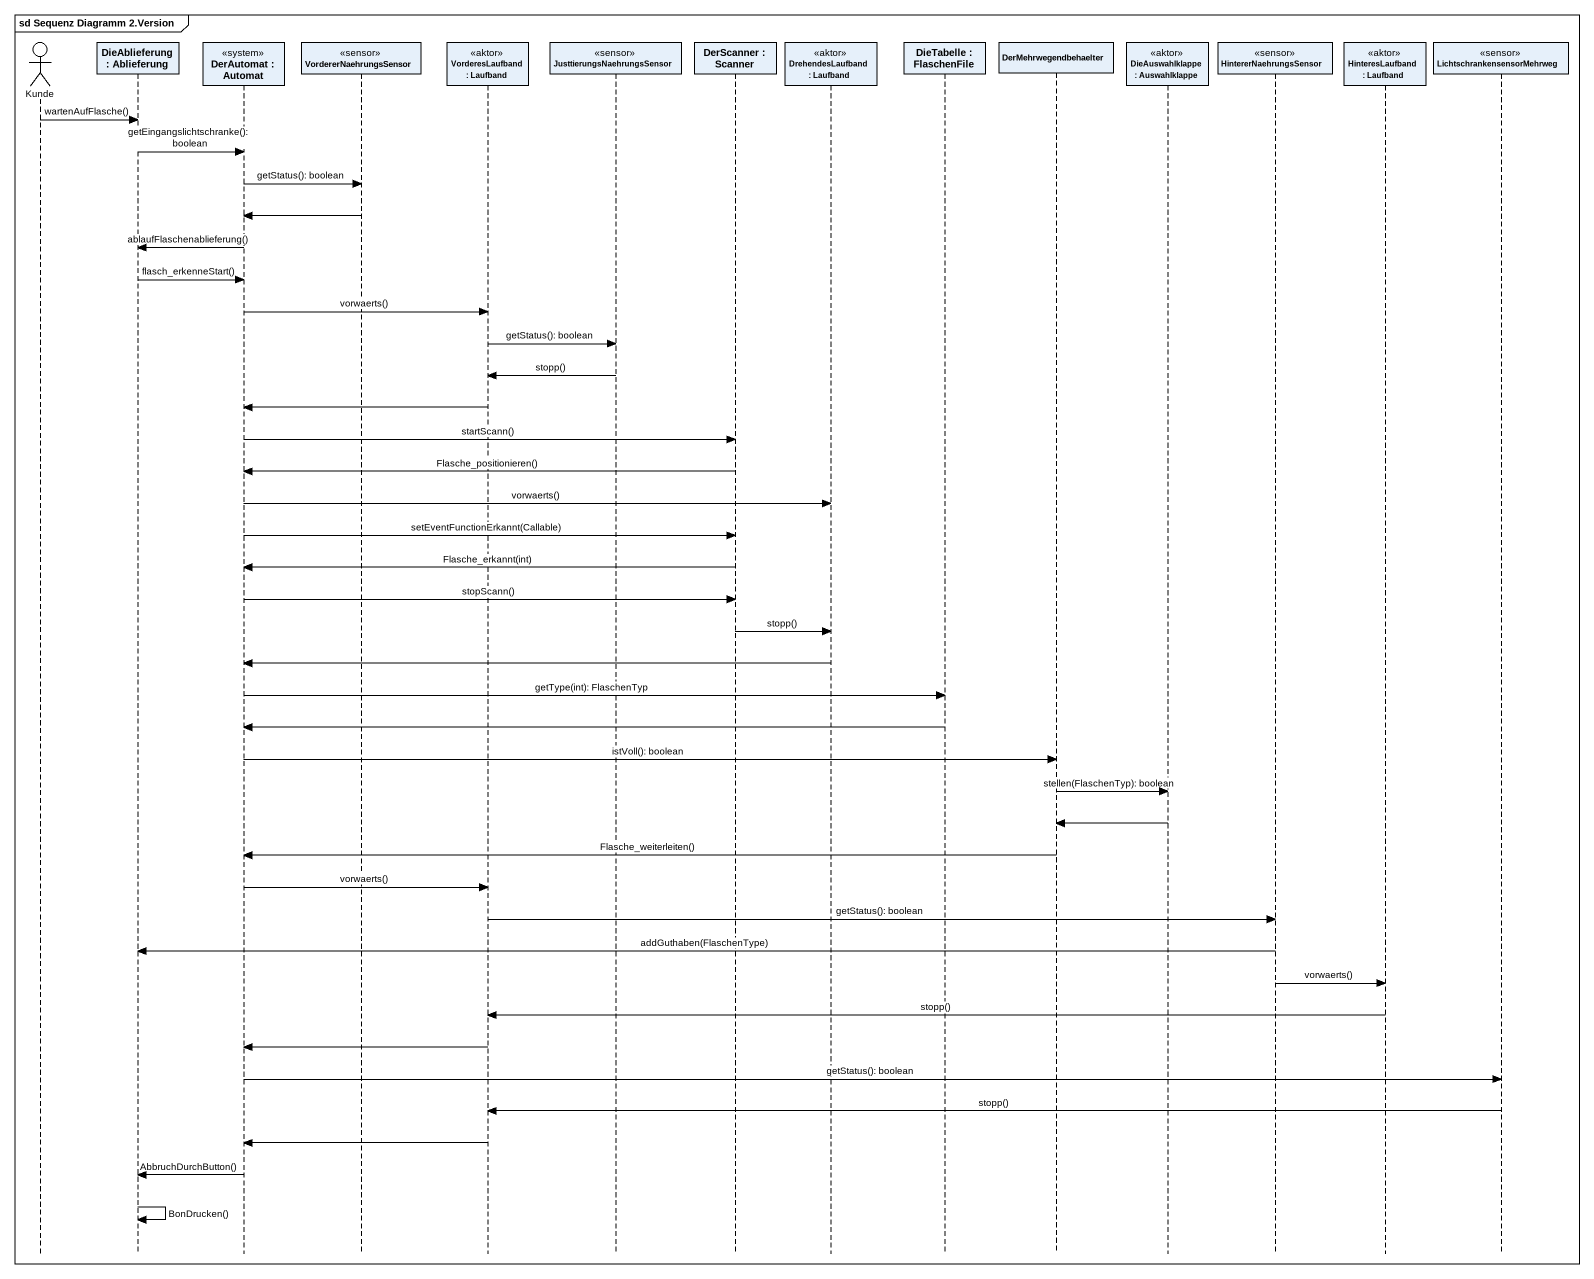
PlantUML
@startuml
mainframe sd Sequenz Diagramm 2.Version
hide footbox
actor Kunde
participant "DieAblieferung : Ablieferung" as DieAblieferung
participant "DerAutomat : Automat" as DerAutomat <<system>>
participant VordererNaehrungsSensor <<sensor>>
participant "VorderesLaufband : Laufband" as VorderesLaufband <<aktor>>
participant JusttierungsNaehrungsSensor <<sensor>>
participant "DerScanner : Scanner" as DerScanner
participant "DrehendesLaufband : Laufband" as DrehendesLaufband <<aktor>>
participant "DieTabelle : FlaschenFile" as DieTabelle
participant DerMehrwegendbehaelter
participant "DieAuswahlklappe : Auswahlklappe" as DieAuswahlklappe <<aktor>>
participant HintererNaehrungsSensor <<sensor>>
participant "HinteresLaufband : Laufband" as HinteresLaufband <<aktor>>
participant LichtschrankensensorMehrweg <<sensor>>

Kunde -> DieAblieferung : wartenAufFlasche()
DieAblieferung -> DerAutomat : getEingangslichtschranke(): boolean
DerAutomat -> VordererNaehrungsSensor : getStatus(): boolean
VordererNaehrungsSensor -> DerAutomat
DerAutomat -> DieAblieferung : ablaufFlaschenablieferung()
DieAblieferung -> DerAutomat : flasch_erkenneStart()
DerAutomat -> VorderesLaufband : vorwaerts()
VorderesLaufband -> JusttierungsNaehrungsSensor : getStatus(): boolean
JusttierungsNaehrungsSensor -> VorderesLaufband : stopp()
VorderesLaufband -> DerAutomat
DerAutomat -> DerScanner : startScann()
DerScanner -> DerAutomat : Flasche_positionieren()
DerAutomat -> DrehendesLaufband : vorwaerts()
DerAutomat -> DerScanner : setEventFunctionErkannt(Callable)
DerScanner -> DerAutomat : Flasche_erkannt(int)
DerAutomat -> DerScanner : stopScann()
DerScanner -> DrehendesLaufband : stopp()
DrehendesLaufband -> DerAutomat
DerAutomat -> DieTabelle : getType(int): FlaschenTyp
DieTabelle -> DerAutomat
DerAutomat -> DerMehrwegendbehaelter : istVoll(): boolean
DerMehrwegendbehaelter -> DieAuswahlklappe : stellen(FlaschenTyp): boolean
DieAuswahlklappe -> DerMehrwegendbehaelter
DerMehrwegendbehaelter -> DerAutomat : Flasche_weiterleiten()
DerAutomat -> VorderesLaufband : vorwaerts()
VorderesLaufband -> HintererNaehrungsSensor : getStatus(): boolean
HintererNaehrungsSensor -> DieAblieferung : addGuthaben(FlaschenType)
HintererNaehrungsSensor -> HinteresLaufband : vorwaerts()
HinteresLaufband -> VorderesLaufband : stopp()
VorderesLaufband -> DerAutomat
DerAutomat -> LichtschrankensensorMehrweg : getStatus(): boolean
LichtschrankensensorMehrweg -> VorderesLaufband : stopp()
VorderesLaufband -> DerAutomat
DerAutomat -> DieAblieferung : AbbruchDurchButton()
DieAblieferung -> DieAblieferung : BonDrucken()
@enduml
